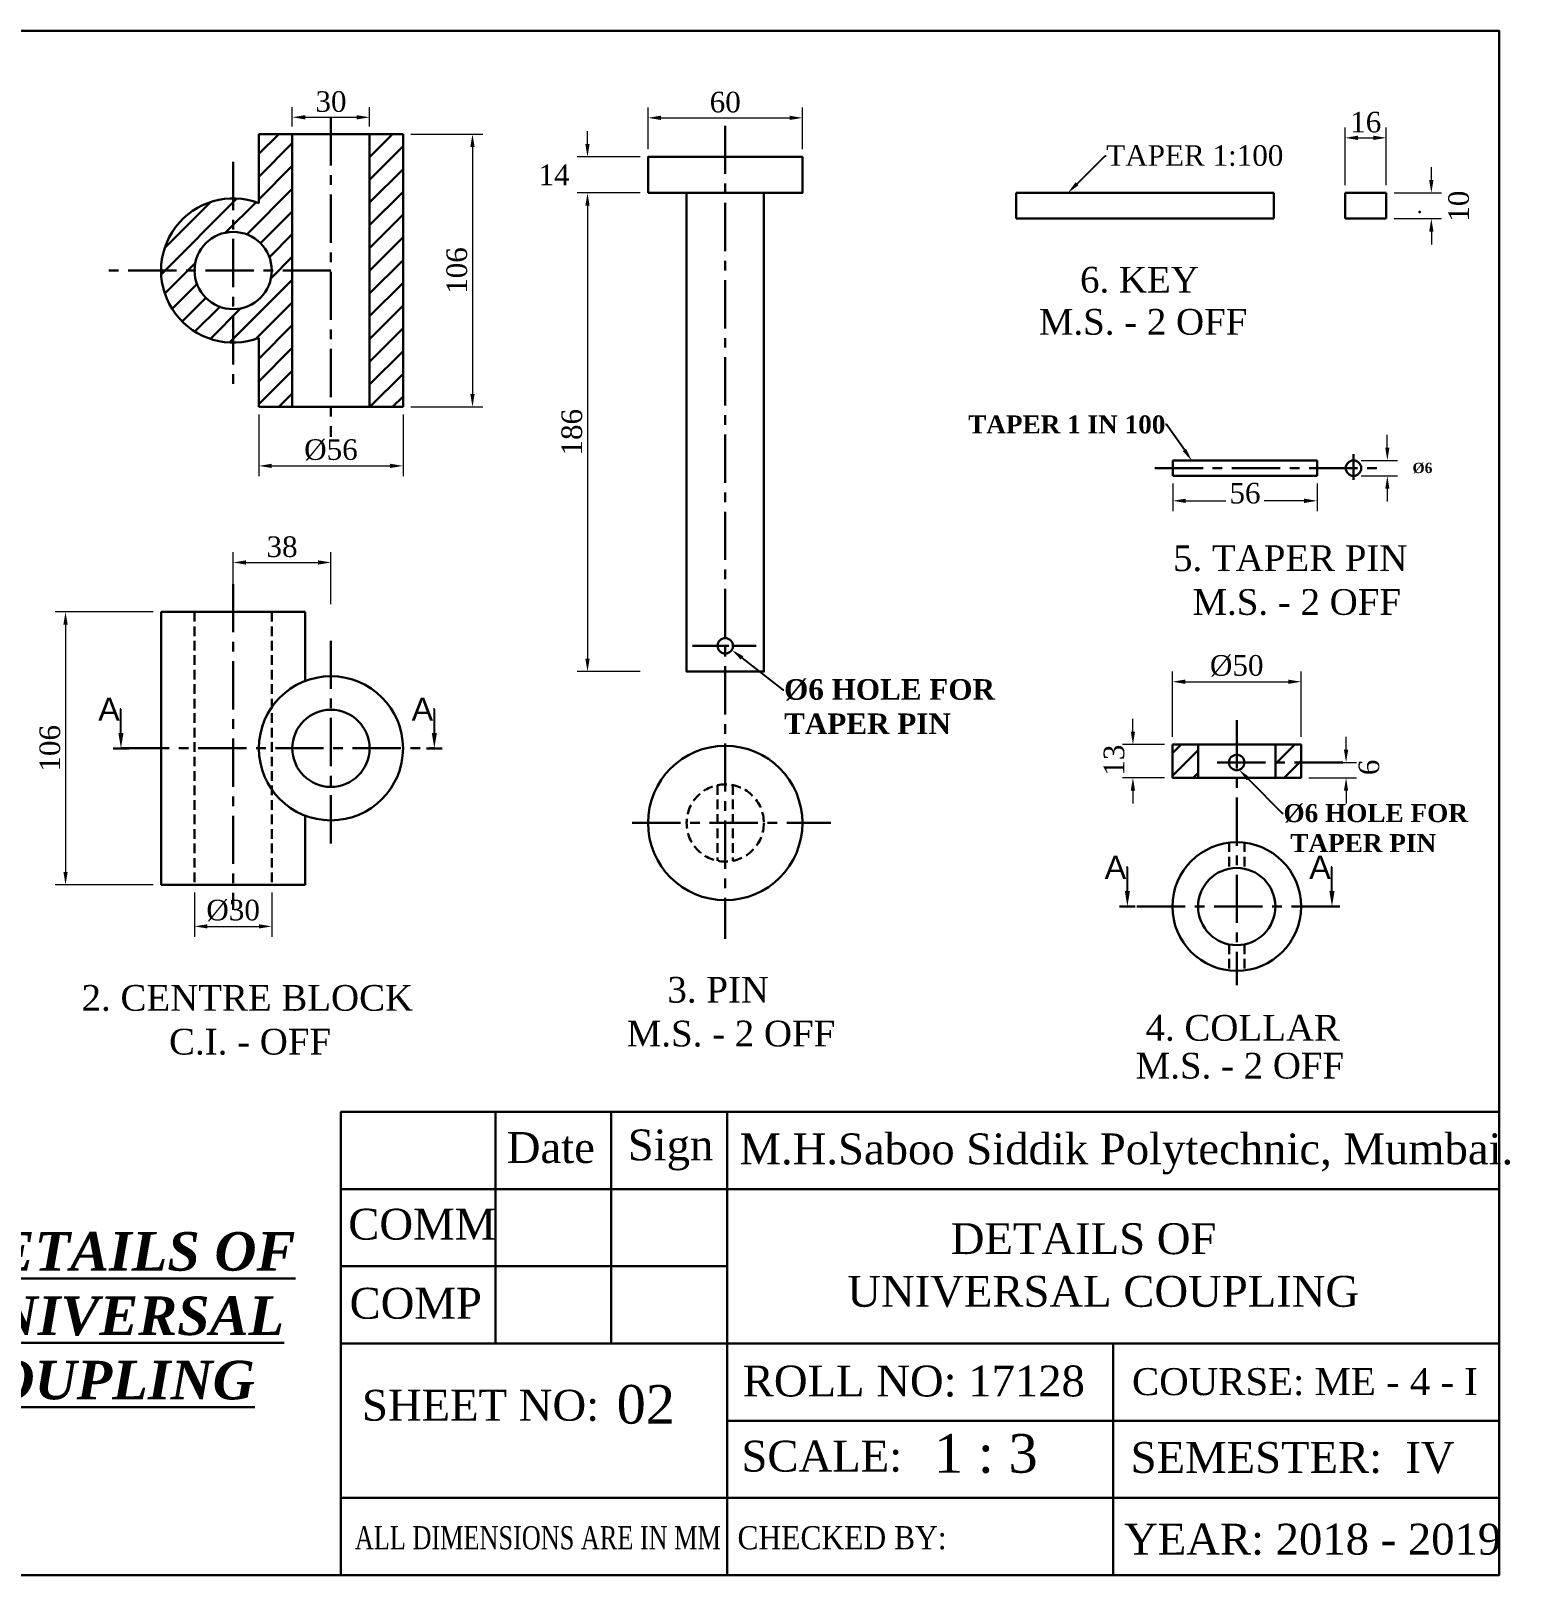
# Model space of a CAD drawing. Header units: inches. Extents: x 76 to 941, y -286 to 314.
# Drawn here: x 366 to 941, y -286 to 314 of the extents above; entities that cross this region are included whole.
import ezdxf
from ezdxf import colors
from ezdxf.entities.mleader import LeaderData, LeaderLine
from ezdxf.math import Vec2, Vec3

# ---------------------------------------------------------------- set-up
doc = ezdxf.new("R2010")
doc.units = ezdxf.units.IN
doc.header["$LTSCALE"] = 15
doc.header["$MEASUREMENT"] = 0
doc.linetypes.add('CENTER', pattern=[2, 1.25, -0.25, 0.25, -0.25])
doc.linetypes.add('HIDDEN', pattern=[0.375, 0.25, -0.125])
doc.layers.add('Layer1', color=7, linetype='HIDDEN')
doc.styles.add('KHAN STYLE', font='times.ttf')
doc.styles.add('Saad Sheet', font='times.ttf')
doc.styles.get("Standard").update_dxf_attribs({"font": 'arial.ttf'})
doc.dimstyles.get("Standard").update_dxf_attribs({"dimtxt": 8, "dimasz": 5, "dimexe": 4, "dimexo": 3, "dimgap": 2, "dimtad": 1, "dimtoh": 1, "dimdec": 0, "dimzin": 0, "dimdsep": 46, "dimtxsty": 'KHAN STYLE', "dimcen": 0.1, "dimadec": 0, "dimazin": 0, "dimtfac": 1, "dimtdec": 0, "dimtofl": 0, "dimtmove": 2, "dimatfit": 3, "dimfxl": 1, "dimtfillclr": 1, "dimtolj": 1, "dimtzin": 0, "dimlwd": 15, "dimlwe": 15, "dimarcsym": 1})

# ---------------------------------------------------------------- blocks, each defined once
blk = doc.blocks.new('*D11')
at = {"layer": 'Defpoints', "color": 0, "linetype": 'Continuous', "lineweight": 30, "transparency": 16777216}
for p in [(510.79, 274.21), (510.79, 168.21), (537.78, 168.21)]:
    blk.add_point(p, dxfattribs=at)
at = {"layer": 'Layer1', "color": 0, "linetype": 'Continuous', "lineweight": 15, "transparency": 16777216}
for p, q in [((513.79, 274.21), (541.78, 274.21)), ((537.78, 269.21), (537.78, 173.21)), ((513.79, 168.21), (541.78, 168.21))]:
    blk.add_line(p, q, dxfattribs=at)
at = {"layer": 'Layer1', "color": 0, "linetype": 'Continuous', "lineweight": 30, "transparency": 16777216}
for points in [[(536.95, 269.21), (538.61, 269.21), (537.78, 274.21)], [(536.95, 173.21), (538.61, 173.21), (537.78, 168.21)]]:
    blk.add_solid(points, dxfattribs=at)
at = {"layer": 'Layer1', "color": 0, "linetype": 'Continuous', "lineweight": 30, "transparency": 16777216, "insert": (531.71, 221.21), "char_height": 8, "attachment_point": 5, "rotation": 90, "style": 'KHAN STYLE'}
blk.add_mtext('\\A1;106', dxfattribs=at)
blk = doc.blocks.new('*D12')
at = {"layer": 'Defpoints', "color": 0, "linetype": 'Continuous', "lineweight": 30, "transparency": 16777216}
for p in [(454.79, 168.21), (510.79, 168.21), (510.79, 145.3)]:
    blk.add_point(p, dxfattribs=at)
at = {"layer": 'Layer1', "color": 0, "linetype": 'Continuous', "lineweight": 15, "transparency": 16777216}
for p, q in [((454.79, 165.21), (454.79, 141.3)), ((510.79, 165.21), (510.79, 141.3)), ((459.79, 145.3), (505.79, 145.3))]:
    blk.add_line(p, q, dxfattribs=at)
at = {"layer": 'Layer1', "color": 0, "linetype": 'Continuous', "lineweight": 30, "transparency": 16777216}
for points in [[(459.79, 146.13), (459.79, 144.47), (454.79, 145.3)], [(505.79, 146.13), (505.79, 144.47), (510.79, 145.3)]]:
    blk.add_solid(points, dxfattribs=at)
at = {"layer": 'Layer1', "color": 0, "linetype": 'Continuous', "lineweight": 30, "transparency": 16777216, "insert": (482.79, 151.47), "char_height": 8, "attachment_point": 5, "style": 'KHAN STYLE'}
blk.add_mtext('\\A1;%%C56', dxfattribs=at)
blk = doc.blocks.new('*D13')
at = {"layer": 'Defpoints', "color": 0, "linetype": 'Continuous', "lineweight": 30, "transparency": 16777216}
for p in [(416.79, 88.57), (379.68, -17.43), (416.79, -17.43)]:
    blk.add_point(p, dxfattribs=at)
at = {"layer": 'Layer1', "color": 0, "linetype": 'Continuous', "lineweight": 15, "transparency": 16777216}
for p, q in [((413.79, 88.57), (375.68, 88.57)), ((379.68, 83.57), (379.68, -12.43)), ((413.79, -17.43), (375.68, -17.43))]:
    blk.add_line(p, q, dxfattribs=at)
at = {"layer": 'Layer1', "color": 0, "linetype": 'Continuous', "lineweight": 30, "transparency": 16777216}
for points in [[(378.85, 83.57), (380.52, 83.57), (379.68, 88.57)], [(378.85, -12.43), (380.52, -12.43), (379.68, -17.43)]]:
    blk.add_solid(points, dxfattribs=at)
at = {"layer": 'Layer1', "color": 0, "linetype": 'Continuous', "lineweight": 30, "transparency": 16777216, "insert": (373.62, 35.57), "char_height": 8, "attachment_point": 5, "rotation": 90, "style": 'KHAN STYLE'}
blk.add_mtext('\\A1;106', dxfattribs=at)
blk = doc.blocks.new('*D14')
at = {"layer": 'Defpoints', "color": 0, "linetype": 'Continuous', "lineweight": 30, "transparency": 16777216}
for p in [(482.79, 107.78), (444.79, 88.57), (482.79, 88.57)]:
    blk.add_point(p, dxfattribs=at)
at = {"layer": 'Layer1', "color": 0, "linetype": 'Continuous', "lineweight": 15, "transparency": 16777216}
for p, q in [((444.79, 91.57), (444.79, 111.78)), ((482.79, 91.57), (482.79, 111.78)), ((449.79, 107.78), (477.79, 107.78))]:
    blk.add_line(p, q, dxfattribs=at)
at = {"layer": 'Layer1', "color": 0, "linetype": 'Continuous', "lineweight": 30, "transparency": 16777216}
for points in [[(449.79, 108.61), (449.79, 106.94), (444.79, 107.78)], [(477.79, 108.61), (477.79, 106.94), (482.79, 107.78)]]:
    blk.add_solid(points, dxfattribs=at)
at = {"layer": 'Layer1', "color": 0, "linetype": 'Continuous', "lineweight": 30, "transparency": 16777216, "insert": (463.79, 113.84), "char_height": 8, "attachment_point": 5, "style": 'KHAN STYLE'}
blk.add_mtext('\\A1;38', dxfattribs=at)
blk = doc.blocks.new('*D15')
at = {"layer": 'Defpoints', "color": 0, "linetype": 'Continuous', "lineweight": 30, "transparency": 16777216}
for p in [(429.79, -17.43), (459.79, -17.43), (459.79, -33.62)]:
    blk.add_point(p, dxfattribs=at)
at = {"layer": 'Layer1', "color": 0, "linetype": 'Continuous', "lineweight": 15, "transparency": 16777216}
for p, q in [((429.79, -20.43), (429.79, -37.62)), ((459.79, -20.43), (459.79, -37.62)), ((434.79, -33.62), (454.79, -33.62))]:
    blk.add_line(p, q, dxfattribs=at)
at = {"layer": 'Layer1', "color": 0, "linetype": 'Continuous', "lineweight": 30, "transparency": 16777216}
for points in [[(434.79, -32.79), (434.79, -34.45), (429.79, -33.62)], [(454.79, -32.79), (454.79, -34.45), (459.79, -33.62)]]:
    blk.add_solid(points, dxfattribs=at)
at = {"layer": 'Layer1', "color": 0, "linetype": 'Continuous', "lineweight": 30, "transparency": 16777216, "insert": (444.79, -27.45), "char_height": 8, "attachment_point": 5, "style": 'KHAN STYLE'}
blk.add_mtext('\\A1;%%C30', dxfattribs=at)
blk = doc.blocks.new('*D17')
at = {"layer": 'Defpoints', "color": 0, "linetype": 'Continuous', "lineweight": 30, "transparency": 16777216}
for p in [(605.97, 265.37), (582.46, 251.37), (605.97, 251.37)]:
    blk.add_point(p, dxfattribs=at)
at = {"layer": 'Layer1', "color": 0, "linetype": 'Continuous', "lineweight": 15, "transparency": 16777216}
for p, q in [((582.46, 270.37), (582.46, 275.37)), ((602.97, 265.37), (578.46, 265.37)), ((602.97, 251.37), (578.46, 251.37)), ((582.46, 246.37), (582.46, 241.37))]:
    blk.add_line(p, q, dxfattribs=at)
at = {"layer": 'Layer1', "color": 0, "linetype": 'Continuous', "lineweight": 30, "transparency": 16777216}
for points in [[(581.63, 270.37), (583.29, 270.37), (582.46, 265.37)], [(581.63, 246.37), (583.29, 246.37), (582.46, 251.37)]]:
    blk.add_solid(points, dxfattribs=at)
at = {"layer": 'Layer1', "color": 0, "linetype": 'Continuous', "lineweight": 30, "transparency": 16777216, "insert": (569.46, 258.37), "char_height": 8, "attachment_point": 5, "style": 'KHAN STYLE'}
blk.add_mtext('\\A1;14', dxfattribs=at)
blk = doc.blocks.new('*D18')
at = {"layer": 'Defpoints', "color": 0, "linetype": 'Continuous', "lineweight": 30, "transparency": 16777216}
for p in [(859.68, 61.43), (809.68, 37.07), (859.68, 37.07)]:
    blk.add_point(p, dxfattribs=at)
at = {"layer": 'Layer1', "color": 0, "linetype": 'Continuous', "lineweight": 15, "transparency": 16777216}
for p, q in [((809.68, 40.07), (809.68, 65.43)), ((814.68, 61.43), (854.68, 61.43)), ((859.68, 40.07), (859.68, 65.43))]:
    blk.add_line(p, q, dxfattribs=at)
at = {"layer": 'Layer1', "color": 0, "linetype": 'Continuous', "lineweight": 30, "transparency": 16777216}
for points in [[(814.68, 62.27), (814.68, 60.6), (809.68, 61.43)], [(854.68, 62.27), (854.68, 60.6), (859.68, 61.43)]]:
    blk.add_solid(points, dxfattribs=at)
at = {"layer": 'Layer1', "color": 0, "linetype": 'Continuous', "lineweight": 30, "transparency": 16777216, "insert": (834.68, 67.61), "char_height": 8, "attachment_point": 5, "style": 'KHAN STYLE'}
blk.add_mtext('\\A1;%%C50', dxfattribs=at)
blk = doc.blocks.new('*D19')
at = {"layer": 'Defpoints', "color": 0, "linetype": 'Continuous', "lineweight": 30, "transparency": 16777216}
for p in [(809.68, 37.07), (794.35, 24.07), (809.68, 24.07)]:
    blk.add_point(p, dxfattribs=at)
at = {"layer": 'Layer1', "color": 0, "linetype": 'Continuous', "lineweight": 15, "transparency": 16777216}
for p, q in [((794.35, 42.07), (794.35, 47.07)), ((806.68, 37.07), (790.35, 37.07)), ((806.68, 24.07), (790.35, 24.07)), ((794.35, 19.07), (794.35, 14.07))]:
    blk.add_line(p, q, dxfattribs=at)
at = {"layer": 'Layer1', "color": 0, "linetype": 'Continuous', "lineweight": 30, "transparency": 16777216}
for points in [[(793.51, 42.07), (795.18, 42.07), (794.35, 37.07)], [(793.51, 19.07), (795.18, 19.07), (794.35, 24.07)]]:
    blk.add_solid(points, dxfattribs=at)
at = {"layer": 'Layer1', "color": 0, "linetype": 'Continuous', "lineweight": 30, "transparency": 16777216, "insert": (787.03, 30.97), "char_height": 8, "attachment_point": 5, "rotation": 90, "style": 'KHAN STYLE'}
blk.add_mtext('\\A1;13', dxfattribs=at)
blk = doc.blocks.new('*D20')
at = {"layer": 'Defpoints', "color": 0, "linetype": 'Continuous', "lineweight": 30, "transparency": 16777216}
for p in [(859.68, 30.07), (859.68, 24.07), (877.16, 24.07)]:
    blk.add_point(p, dxfattribs=at)
at = {"layer": 'Layer1', "color": 0, "linetype": 'Continuous', "lineweight": 15, "transparency": 16777216}
for p, q in [((877.16, 35.07), (877.16, 40.07)), ((862.68, 30.07), (881.16, 30.07)), ((862.68, 24.07), (881.16, 24.07)), ((877.16, 19.07), (877.16, 14.07))]:
    blk.add_line(p, q, dxfattribs=at)
at = {"layer": 'Layer1', "color": 0, "linetype": 'Continuous', "lineweight": 30, "transparency": 16777216}
for points in [[(876.32, 35.07), (877.99, 35.07), (877.16, 30.07)], [(876.32, 19.07), (877.99, 19.07), (877.16, 24.07)]]:
    blk.add_solid(points, dxfattribs=at)
at = {"layer": 'Layer1', "color": 0, "linetype": 'Continuous', "lineweight": 30, "transparency": 16777216, "insert": (886.08, 28.15), "char_height": 8, "attachment_point": 5, "rotation": 90, "style": 'KHAN STYLE'}
blk.add_mtext('\\A1;6', dxfattribs=at)
blk = doc.blocks.new('*D21')
at = {"layer": 'Defpoints', "color": 0, "linetype": 'Continuous', "lineweight": 30, "transparency": 16777216}
for p in [(892.8, 272.76), (876.8, 251.37), (892.8, 251.37)]:
    blk.add_point(p, dxfattribs=at)
at = {"layer": 'Layer1', "color": 0, "linetype": 'Continuous', "lineweight": 15, "transparency": 16777216}
for p, q in [((876.8, 254.37), (876.8, 276.76)), ((892.8, 254.37), (892.8, 276.76)), ((881.8, 272.76), (887.8, 272.76))]:
    blk.add_line(p, q, dxfattribs=at)
at = {"layer": 'Layer1', "color": 0, "linetype": 'Continuous', "lineweight": 30, "transparency": 16777216}
for points in [[(881.8, 273.6), (881.8, 271.93), (876.8, 272.76)], [(887.8, 273.6), (887.8, 271.93), (892.8, 272.76)]]:
    blk.add_solid(points, dxfattribs=at)
at = {"layer": 'Layer1', "color": 0, "linetype": 'Continuous', "lineweight": 30, "transparency": 16777216, "insert": (884.8, 278.83), "char_height": 8, "attachment_point": 5, "style": 'KHAN STYLE'}
blk.add_mtext('\\A1;16', dxfattribs=at)
blk = doc.blocks.new('*D22')
at = {"layer": 'Defpoints', "color": 0, "linetype": 'Continuous', "lineweight": 30, "transparency": 16777216}
for p in [(892.8, 251.37), (892.8, 241.37), (910.29, 241.37)]:
    blk.add_point(p, dxfattribs=at)
at = {"layer": 'Layer1', "color": 0, "linetype": 'Continuous', "lineweight": 15, "transparency": 16777216}
for p, q in [((910.29, 256.37), (910.29, 261.37)), ((895.8, 251.37), (914.29, 251.37)), ((895.8, 241.37), (914.29, 241.37)), ((910.29, 236.37), (910.29, 231.37))]:
    blk.add_line(p, q, dxfattribs=at)
at = {"layer": 'Layer1', "color": 0, "linetype": 'Continuous', "lineweight": 30, "transparency": 16777216}
for points in [[(909.45, 256.37), (911.12, 256.37), (910.29, 251.37)], [(909.45, 236.37), (911.12, 236.37), (910.29, 241.37)]]:
    blk.add_solid(points, dxfattribs=at)
at = {"layer": 'Layer1', "color": 0, "linetype": 'Continuous', "lineweight": 30, "transparency": 16777216, "insert": (920.93, 246.2), "char_height": 8, "attachment_point": 5, "rotation": 90, "style": 'KHAN STYLE'}
blk.add_mtext('\\A1;10', dxfattribs=at)
blk = doc.blocks.new('*D23')
at = {"layer": 'Defpoints', "color": 0, "linetype": 'Continuous', "lineweight": 30, "transparency": 16777216}
for p in [(809.88, 141.43), (865.88, 141.43), (865.88, 131.73)]:
    blk.add_point(p, dxfattribs=at)
at = {"layer": 'Layer1', "color": 0, "linetype": 'Continuous', "lineweight": 15, "transparency": 16777216}
for p, q in [((809.88, 138.43), (809.88, 127.73)), ((865.88, 138.43), (865.88, 127.73)), ((814.88, 131.73), (830.49, 131.73)), ((860.88, 131.73), (845.28, 131.73))]:
    blk.add_line(p, q, dxfattribs=at)
at = {"layer": 'Layer1', "color": 0, "linetype": 'Continuous', "lineweight": 30, "transparency": 16777216}
for points in [[(814.88, 132.57), (814.88, 130.9), (809.88, 131.73)], [(860.88, 132.57), (860.88, 130.9), (865.88, 131.73)]]:
    blk.add_solid(points, dxfattribs=at)
at = {"layer": 'Layer1', "color": 0, "linetype": 'Continuous', "lineweight": 30, "transparency": 16777216, "insert": (837.88, 134.65), "char_height": 8, "attachment_point": 5, "style": 'KHAN STYLE'}
blk.add_mtext('\\A1;56', dxfattribs=at)
blk = doc.blocks.new('*D24')
at = {"layer": 'Defpoints', "color": 0, "linetype": 'Continuous', "lineweight": 30, "transparency": 16777216}
for p in [(880.05, 147.43), (880.05, 141.43), (893.19, 141.43)]:
    blk.add_point(p, dxfattribs=at)
at = {"layer": 'Layer1', "color": 0, "linetype": 'Continuous', "lineweight": 15, "transparency": 16777216}
for p, q in [((893.19, 152.43), (893.19, 157.43)), ((883.05, 147.43), (897.19, 147.43)), ((883.05, 141.43), (897.19, 141.43)), ((893.19, 136.43), (893.19, 131.43))]:
    blk.add_line(p, q, dxfattribs=at)
at = {"layer": 'Layer1', "color": 0, "linetype": 'Continuous', "lineweight": 30, "transparency": 16777216}
for points in [[(892.36, 152.43), (894.02, 152.43), (893.19, 147.43)], [(892.36, 136.43), (894.02, 136.43), (893.19, 141.43)]]:
    blk.add_solid(points, dxfattribs=at)
at = {"layer": 'Layer1', "color": 0, "linetype": 'Continuous', "lineweight": 30, "transparency": 16777216, "insert": (906.84, 144.43), "char_height": 8, "attachment_point": 5, "style": 'KHAN STYLE'}
blk.add_mtext('\\A1;{\\fTimes New Roman TUR|b1|i0|c162|p18;\\H0.5x;%%C\\fTimes New Roman TUR|b1|i0|c0|p18;6}', dxfattribs=at)
blk = doc.blocks.new('*D26')
at = {"layer": 'Defpoints', "color": 0, "linetype": 'Continuous', "lineweight": 30, "transparency": 16777216}
for p in [(605.97, 251.37), (582.46, 65.37), (605.97, 65.37)]:
    blk.add_point(p, dxfattribs=at)
at = {"layer": 'Layer1', "color": 0, "linetype": 'Continuous', "lineweight": 15, "transparency": 16777216}
for p, q in [((602.97, 251.37), (578.46, 251.37)), ((582.46, 246.37), (582.46, 70.37)), ((602.97, 65.37), (578.46, 65.37))]:
    blk.add_line(p, q, dxfattribs=at)
at = {"layer": 'Layer1', "color": 0, "linetype": 'Continuous', "lineweight": 30, "transparency": 16777216}
for points in [[(581.63, 246.37), (583.29, 246.37), (582.46, 251.37)], [(581.63, 70.37), (583.29, 70.37), (582.46, 65.37)]]:
    blk.add_solid(points, dxfattribs=at)
at = {"layer": 'Layer1', "color": 0, "linetype": 'Continuous', "lineweight": 30, "transparency": 16777216, "insert": (576.39, 158.37), "char_height": 8, "attachment_point": 5, "rotation": 90, "style": 'KHAN STYLE'}
blk.add_mtext('\\A1;186', dxfattribs=at)
blk = doc.blocks.new('*D28')
at = {"layer": 'Defpoints', "color": 0, "linetype": 'Continuous', "lineweight": 30, "transparency": 16777216}
for p in [(665.97, 280.53), (605.97, 265.37), (665.97, 265.37)]:
    blk.add_point(p, dxfattribs=at)
at = {"layer": 'Layer1', "color": 0, "linetype": 'Continuous', "lineweight": 15, "transparency": 16777216}
for p, q in [((605.97, 268.37), (605.97, 284.53)), ((665.97, 268.37), (665.97, 284.53)), ((610.97, 280.53), (660.97, 280.53))]:
    blk.add_line(p, q, dxfattribs=at)
at = {"layer": 'Layer1', "color": 0, "linetype": 'Continuous', "lineweight": 30, "transparency": 16777216}
for points in [[(610.97, 281.37), (610.97, 279.7), (605.97, 280.53)], [(660.97, 281.37), (660.97, 279.7), (665.97, 280.53)]]:
    blk.add_solid(points, dxfattribs=at)
at = {"layer": 'Layer1', "color": 0, "linetype": 'Continuous', "lineweight": 30, "transparency": 16777216, "insert": (635.97, 286.6), "char_height": 8, "attachment_point": 5, "style": 'KHAN STYLE'}
blk.add_mtext('\\A1;60', dxfattribs=at)
blk = doc.blocks.new('*D32')
at = {"layer": 'Defpoints', "color": 0, "linetype": 'Continuous', "lineweight": 30, "transparency": 16777216}
for p in [(497.79, 280.74), (467.79, 274.21), (497.79, 274.21)]:
    blk.add_point(p, dxfattribs=at)
at = {"layer": 'Layer1', "color": 0, "linetype": 'Continuous', "lineweight": 15, "transparency": 16777216}
for p, q in [((467.79, 277.21), (467.79, 284.74)), ((497.79, 277.21), (497.79, 284.74)), ((472.79, 280.74), (492.79, 280.74))]:
    blk.add_line(p, q, dxfattribs=at)
at = {"layer": 'Layer1', "color": 0, "linetype": 'Continuous', "lineweight": 30, "transparency": 16777216}
for points in [[(472.79, 281.58), (472.79, 279.91), (467.79, 280.74)], [(492.79, 281.58), (492.79, 279.91), (497.79, 280.74)]]:
    blk.add_solid(points, dxfattribs=at)
at = {"layer": 'Layer1', "color": 0, "linetype": 'Continuous', "lineweight": 30, "transparency": 16777216, "insert": (482.79, 286.81), "char_height": 8, "attachment_point": 5, "style": 'KHAN STYLE'}
blk.add_mtext('\\A1;30', dxfattribs=at)

msp = doc.modelspace()

# ---------------------------------------------------------------- hatches: boundary and pattern name
at = {"layer": 'Layer1', "linetype": 'Continuous', "lineweight": 30}
h = msp.add_hatch(dxfattribs=at)
h.set_pattern_fill('ANSI31', color=256, scale=50)
h.set_pattern_definition([(45, (-589.452, 26.598), (-4.419417, 4.419417), [])])
h.paths.add_polyline_path([(467.79, 274.21), (454.79, 274.21), (454.79, 247.36, 0.091556), (444.79, 249.21), (444.79, 236.21, -0.414214), (459.79, 221.21), (467.79, 221.21)])
h.paths.add_polyline_path([(444.79, 236.21), (444.79, 249.21, 0.414214), (416.79, 221.21), (429.79, 221.21, -0.414214)])
h.paths.add_polyline_path([(444.79, 206.21, -0.414214), (429.79, 221.21), (416.79, 221.21, 0.414214), (444.79, 193.21)])
h.paths.add_polyline_path([(467.79, 221.21), (459.79, 221.21, -0.414214), (444.79, 206.21), (444.79, 193.21, 0.091556), (454.79, 195.05), (454.79, 168.21), (467.79, 168.21)])
h.paths.add_polyline_path([(510.79, 274.21), (497.79, 274.21), (497.79, 168.21), (510.79, 168.21)])
h = msp.add_hatch(dxfattribs=at)
h.set_pattern_fill('ANSI31', color=256, scale=50)
h.set_pattern_definition([(45, (-585.201, 0), (-4.419417, 4.419417), [])])
h.paths.add_polyline_path([(819.68, 37.07), (809.68, 37.07), (809.68, 24.07), (819.68, 24.07)])
h.paths.add_polyline_path([(859.68, 37.07), (849.68, 37.07), (849.68, 30.07), (859.68, 30.07)])
h.paths.add_polyline_path([(859.68, 30.07), (849.68, 30.07), (849.68, 24.07), (859.68, 24.07)])

# ---------------------------------------------------------------- linework, layer by layer
at = {"lineweight": 30}
for p, q in [((510.79, 274.21), (454.79, 274.21)), ((454.79, 274.21), (454.79, 247.36)), ((467.79, 168.21), (467.79, 274.21)), ((497.79, 168.21), (497.79, 274.21)), ((510.79, 168.21), (510.79, 274.21)), ((749.04, 251.37), (849.04, 251.37)), ((749.04, 241.37), (749.04, 251.37)), ((849.04, 251.37), (849.04, 241.37)), ((876.8, 251.37), (876.8, 241.37)), ((892.8, 251.37), (876.8, 251.37)), ((892.8, 241.37), (892.8, 251.37)), ((849.04, 241.37), (749.04, 241.37)), ((876.8, 241.37), (892.8, 241.37)), ((454.79, 195.05), (454.79, 168.21)), ((454.79, 168.21), (510.79, 168.21)), ((809.88, 147.43), (865.88, 147.43)), ((809.88, 141.43), (809.88, 147.43)), ((865.88, 147.43), (865.88, 141.43)), ((865.88, 141.43), (809.88, 141.43)), ((472.79, 88.57), (416.79, 88.57)), ((416.79, 88.57), (416.79, -17.43)), ((472.79, 61.72), (472.79, 88.57)), ((809.68, 37.07), (859.68, 37.07)), ((809.68, 24.07), (809.68, 37.07)), ((819.68, 24.07), (819.68, 37.07)), ((849.68, 24.07), (849.68, 37.07)), ((859.68, 37.07), (859.68, 24.07)), ((398.21, 35.5), (404.21, 35.5)), ((519.96, 35.5), (525.96, 35.5)), ((859.68, 24.07), (809.68, 24.07)), ((472.79, -17.43), (472.79, 9.42)), ((831.68, -1.11), (831.68, -1.11)), ((831.68, -1.11), (831.68, -1.11)), ((416.79, -17.43), (472.79, -17.43)), ((789.2, -25.93), (795.2, -25.93)), ((868.68, -25.93), (874.68, -25.93))]:
    msp.add_line(p, q, dxfattribs=at)
at = {"linetype": 'CENTER', "lineweight": 30}
msp.add_line((874.68, -25.93), (795.2, -25.93), dxfattribs=at)
at = {"lineweight": 30}
for points in [[(936.67, -105.68), (936.67, -285.68), (936.67, 314.32), (75.67, 314.32), (75.67, -285.68), (936.67, -285.68), (486.67, -285.68), (486.67, -105.68), (936.67, -105.68), (786.67, -105.68)], [(650.97, 251.37), (650.97, 65.37), (620.97, 65.37), (620.97, 251.37)], [(936.67, -165.68), (936.67, -135.68), (486.67, -135.68), (486.67, -105.68), (546.67, -105.68), (546.67, -195.68), (591.67, -195.68), (591.67, -105.68)], [(786.67, -195.68), (786.67, -285.68), (636.67, -285.68), (636.67, -105.68)], [(636.67, -165.68), (486.67, -165.68), (486.67, -195.68), (936.67, -195.68), (936.67, -225.68), (636.67, -225.68)], [(486.67, -225.68), (486.67, -255.68), (936.67, -255.68)]]:
    msp.add_lwpolyline(points, dxfattribs=at)
for points in [[(605.97, 251.37), (665.97, 251.37), (665.97, 265.37), (605.97, 265.37)], [(605.97, 265.37), (635.97, 265.37)]]:
    msp.add_lwpolyline(points, close=True, dxfattribs=at)
for centre, radius in [((444.79, 221.21), 15), ((880.05, 144.43), 3), ((635.97, 75.37), 3), ((482.79, 35.57), 28), ((482.79, 35.57), 15), ((635.97, 6.55), 30), ((834.68, 30.07), 3), ((834.68, -25.93), 25), ((834.68, -25.93), 15)]:
    msp.add_circle(centre, radius, dxfattribs=at)
at = {"linetype": 'HIDDEN', "lineweight": 30}
msp.add_circle((635.97, 6.55), 15, dxfattribs=at)
at = {"lineweight": 30}
msp.add_arc((444.79, 221.21), 28, 69.07517, 290.92483, dxfattribs=at)
msp.add_point((905.77, 244.01), dxfattribs=at)
at = {"layer": 'Layer1', "linetype": 'CENTER', "lineweight": 30}
for p, q in [((482.79, 280.74), (482.79, 156.59)), ((635.97, 277.49), (635.97, -38.43)), ((444.79, 263.46), (444.79, 176.5)), ((482.79, 221.21), (395.72, 221.21)), ((802.83, 144.43), (890.47, 144.43)), ((880.05, 139.9), (880.05, 149.83)), ((444.79, 99.38), (444.79, -27.2)), ((482.79, 77.37), (482.79, -4.64)), ((637.37, 75.37), (623.3, 75.37)), ((638.97, 75.37), (648, 75.37)), ((834.68, 46.47), (834.68, -56.48)), ((401.21, 35.57), (522.96, 35.57)), ((827.09, 30.07), (877.58, 30.07)), ((599.86, 6.55), (677.01, 6.55))]:
    msp.add_line(p, q, dxfattribs=at)
at = {"layer": 'Layer1', "linetype": 'HIDDEN', "lineweight": 30}
for p, q in [((429.79, 88.57), (429.79, -17.43)), ((459.79, 88.57), (459.79, -17.43)), ((632.97, 21.25), (632.97, -8.15)), ((638.97, 21.25), (638.97, -8.15)), ((831.68, -0.93), (831.68, -11.23)), ((837.68, -0.93), (837.68, -11.23)), ((831.68, -40.62), (831.68, -50.75)), ((837.68, -40.62), (837.68, -50.75))]:
    msp.add_line(p, q, dxfattribs=at)

# ---------------------------------------------------------------- texts
at = {"lineweight": 30}
for s, height, style, p in [('6. KEY', 10, 'KHAN STYLE', (773.82, 212.64)), ('M.S. - 2 OFF', 10, 'KHAN STYLE', (757.82, 196.27)), ('5. TAPER PIN', 10, 'KHAN STYLE', (809.95, 104.44)), ('  M.S. - 2 OFF', 10, 'KHAN STYLE', (809.95, 87.42)), ('3. PIN', 10, 'KHAN STYLE', (613.51, -63.24)), ('2. CENTRE BLOCK', 10, 'KHAN STYLE', (385.92, -66.4)), ('M.S. - 2 OFF', 10, 'KHAN STYLE', (597.71, -80.26)), ('4. COLLAR', 10, 'KHAN STYLE', (799.26, -78.03)), ('         C.I. - OFF', 10, 'KHAN STYLE', (385.92, -83.42)), ('M.S. - 2 OFF', 10, 'KHAN STYLE', (795.42, -92.74)), ('Date', 12, 'Saad Sheet', (551.11, -125.55)), ('Sign', 12, 'Saad Sheet', (598.1, -124.53)), ('M.H.Saboo Siddik Polytechnic, Mumbai.', 12, 'Saad Sheet', (641.52, -126.06)), ('COMM', 12, 'Saad Sheet', (489.53, -155.32)), ('COMP', 12, 'Saad Sheet', (490.04, -186.05)), ('ROLL NO: 17128', 12, 'Saad Sheet', (642.78, -216.26)), ('COURSE: ME - 4 - I', 10.5, 'Saad Sheet', (793.99, -215.75)), ('SHEET NO:', 12, 'Saad Sheet', (494.85, -225.68)), ('SCALE:', 12, 'Saad Sheet', (642.27, -245.45)), ('SEMESTER:  IV', 12, 'Saad Sheet', (793.47, -245.96)), ('YEAR: 2018 - 2019', 12, 'Saad Sheet', (790.91, -277.71))]:
    msp.add_text(s, height=height, dxfattribs=dict(at, style=style)).set_placement(p)
at = {"lineweight": 30, "style": 'Saad Sheet'}
for s, width, p in [('ALL DIMENSIONS ARE IN MM ', 0.75, (492.09, -275.66)), ('CHECKED BY:', 0.9, (640.73, -275.66))]:
    msp.add_text(s, height=9, dxfattribs=dict(at, width=width)).set_placement(p)
at = {"layer": 'Layer1', "linetype": 'Continuous', "lineweight": 30, "style": 'KHAN STYLE'}
for s, height, p in [('           DETAILS OF ', 12, (673.74, -160.95)), ('UNIVERSAL COUPLING', 12, (683.38, -181.41)), ('02', 15, (593.78, -226.83)), ('1 : 3', 15, (717.07, -245.88))]:
    msp.add_text(s, height=height, dxfattribs=at).set_placement(p)
at = {"layer": 'Layer1', "linetype": 'Continuous', "lineweight": 30, "insert": (336.16, -152.38), "char_height": 15, "attachment_point": 1, "style": 'KHAN STYLE'}
msp.add_mtext_dynamic_manual_height_columns('{\\fTimes New Roman|b1|i1|c0|p18;\\LDETAILS OF\\PUNIVERSAL\\PCOUPLING}', width=137.2002, gutter_width=75, heights=[110.46], dxfattribs=at)

# ---------------------------------------------------------------- dimensions: what is measured, and where the dimension line sits
at = {"layer": 'Layer1', "linetype": 'Continuous', "lineweight": 30}
for base, p1, p2, picture, middle in [((497.79, 280.74), (467.79, 274.21), (497.79, 274.21), '*D32', (482.79, 286.81)), ((665.97, 280.53), (605.97, 265.37), (665.97, 265.37), '*D28', (635.97, 286.6)), ((892.8, 272.76), (876.8, 251.37), (892.8, 251.37), '*D21', (884.8, 278.83)), ((482.79, 107.78), (444.79, 88.57), (482.79, 88.57), '*D14', (463.79, 113.84))]:
    dim = msp.add_linear_dim(base=base, p1=p1, p2=p2, dimstyle='Standard', dxfattribs=at)
    dim.commit()
    dim.dimension.update_dxf_attribs({"geometry": picture, "text_midpoint": middle})
for base, p1, p2, picture, middle in [((537.78, 168.21), (510.79, 274.21), (510.79, 168.21), '*D11', (531.71, 221.21)), ((582.46, 251.37), (605.97, 265.37), (605.97, 251.37), '*D17', (569.46, 258.37)), ((582.46, 65.37), (605.97, 251.37), (605.97, 65.37), '*D26', (576.39, 158.37)), ((379.68, -17.43), (416.79, 88.57), (416.79, -17.43), '*D13', (373.62, 35.57))]:
    dim = msp.add_linear_dim(base=base, p1=p1, p2=p2, angle=90, dimstyle='Standard', dxfattribs=at)
    dim.commit()
    dim.dimension.update_dxf_attribs({"geometry": picture, "text_midpoint": middle})
for base, p1, p2, picture, middle in [((910.29, 241.37), (892.8, 251.37), (892.8, 241.37), '*D22', (920.93, 246.2)), ((794.35, 24.07), (809.68, 37.07), (809.68, 24.07), '*D19', (787.03, 30.97)), ((877.16, 24.07), (859.68, 30.07), (859.68, 24.07), '*D20', (886.08, 28.15))]:
    dim = msp.add_linear_dim(base=base, p1=p1, p2=p2, angle=90, dimstyle='Standard', dxfattribs=at)
    dim.commit()
    dim.dimension.update_dxf_attribs({"geometry": picture, "text_midpoint": middle, "dimtype": 160})
for base, p1, p2, picture, middle in [((510.79, 145.3), (454.79, 168.21), (510.79, 168.21), '*D12', (482.79, 151.47)), ((859.68, 61.43), (809.68, 37.07), (859.68, 37.07), '*D18', (834.68, 67.61)), ((459.79, -33.62), (429.79, -17.43), (459.79, -17.43), '*D15', (444.79, -27.45))]:
    dim = msp.add_linear_dim(base=base, p1=p1, p2=p2, text='%%C<>', dimstyle='Standard', dxfattribs=at)
    dim.commit()
    dim.dimension.update_dxf_attribs({"geometry": picture, "text_midpoint": middle})
dim = msp.add_linear_dim(base=(893.19, 141.43), p1=(880.05, 147.43), p2=(880.05, 141.43), angle=90, text='{\\fTimes New Roman TUR|b1|i0|c162|p18;\\H0.5x;%%C\\fTimes New Roman TUR|b1|i0|c0|p18;<>}', dimstyle='Standard', dxfattribs=at)
dim.commit()
dim.dimension.update_dxf_attribs({"geometry": '*D24', "text_midpoint": (906.84, 144.43)})
dim = msp.add_linear_dim(base=(865.88, 131.73), p1=(809.88, 141.43), p2=(865.88, 141.43), dimstyle='Standard', dxfattribs=at)
dim.commit()
dim.dimension.update_dxf_attribs({"geometry": '*D23', "text_midpoint": (837.88, 134.65), "dimtype": 160})

# ---------------------------------------------------------------- leaders
at = {"lineweight": 30}
ml = msp.add_multileader_mtext('Standard', dxfattribs=at)
ml.set_content('A', color=256)
ml.set_leader_properties()
ml.build(insert=Vec2(0, 0))
ml.multileader.update_dxf_attribs({"dogleg_length": 0.36, "arrow_head_size": 6})
ctx = ml.context
ctx.base_point, ctx.char_height, ctx.arrow_head_size, ctx.landing_gap_size, ctx.plane_origin = Vec3(392.27, 50.77), 9, 6, 0.09, Vec3(401.21, 35.5)
ctx.text_align_type = 2
notes = []
notes.append((ctx, [(0, (1, 1, 0), (401.21, 50.77), (-1, 0), 0.36, [(0, [(401.21, 35.5)], 0, [])])]))
ctx.mtext.insert, ctx.mtext.alignment, ctx.mtext.flow_direction = Vec3(400.76, 55.27), 3, 5
ml = msp.add_multileader_mtext('Standard', dxfattribs=at)
ml.set_content('A', color=256)
ml.set_leader_properties()
ml.build(insert=Vec2(0, 0))
ml.multileader.update_dxf_attribs({"dogleg_length": 0.36, "arrow_head_size": 6})
ctx = ml.context
ctx.base_point, ctx.char_height, ctx.arrow_head_size, ctx.landing_gap_size, ctx.plane_origin = Vec3(514.02, 50.77), 9, 6, 0.09, Vec3(522.96, 35.5)
ctx.text_align_type = 2
notes.append((ctx, [(0, (1, 1, 0), (522.96, 50.77), (-1, 0), 0.36, [(0, [(522.96, 35.5)], 0, [])])]))
ctx.mtext.insert, ctx.mtext.alignment, ctx.mtext.flow_direction = Vec3(522.51, 55.27), 3, 5
ml = msp.add_multileader_mtext('Standard', dxfattribs=at)
ml.set_content('A', color=256)
ml.set_leader_properties()
ml.build(insert=Vec2(0, 0))
ml.multileader.update_dxf_attribs({"dogleg_length": 0.36, "arrow_head_size": 6})
ctx = ml.context
ctx.base_point, ctx.char_height, ctx.arrow_head_size, ctx.landing_gap_size, ctx.plane_origin = Vec3(783.26, -10.66), 9, 6, 0.09, Vec3(792.2, -25.93)
ctx.text_align_type = 2
notes.append((ctx, [(0, (1, 1, 0), (792.2, -10.66), (-1, 0), 0.36, [(0, [(792.2, -25.93)], 0, [])])]))
ctx.mtext.insert, ctx.mtext.alignment, ctx.mtext.flow_direction = Vec3(791.75, -6.16), 3, 5
ml = msp.add_multileader_mtext('Standard', dxfattribs=at)
ml.set_content('A', color=256)
ml.set_leader_properties()
ml.build(insert=Vec2(0, 0))
ml.multileader.update_dxf_attribs({"dogleg_length": 0.36, "arrow_head_size": 6})
ctx = ml.context
ctx.base_point, ctx.char_height, ctx.arrow_head_size, ctx.landing_gap_size, ctx.plane_origin = Vec3(862.73, -10.66), 9, 6, 0.09, Vec3(871.68, -25.93)
ctx.text_align_type = 2
notes.append((ctx, [(0, (1, 1, 0), (871.68, -10.66), (-1, 0), 0.36, [(0, [(871.68, -25.93)], 0, [])])]))
ctx.mtext.insert, ctx.mtext.alignment, ctx.mtext.flow_direction = Vec3(871.23, -6.16), 3, 5
at = {"layer": 'Layer1', "linetype": 'Continuous', "lineweight": 30}
ml = msp.add_multileader_mtext('Standard', dxfattribs=at)
ml.set_content('TAPER 1:100', color=256, style='KHAN STYLE')
ml.set_leader_properties()
ml.build(insert=Vec2(0, 0))
ml.multileader.update_dxf_attribs({"dogleg_length": 0.36, "arrow_head_size": 5})
ctx = ml.context
ctx.base_point, ctx.char_height, ctx.arrow_head_size, ctx.landing_gap_size, ctx.plane_origin = Vec3(783.9, 265.82), 8, 5, 0.09, Vec3(769.11, 251.38)
notes.append((ctx, [(0, (1, 1, 0), (783.54, 265.82), (1, 0), 0.36, [(0, [(769.11, 251.38)], 0, [])])]))
ctx.mtext.insert, ctx.mtext.flow_direction = Vec3(783.99, 269.9), 5
ml = msp.add_multileader_mtext('Standard', dxfattribs=at)
ml.set_content('{\\fTimes New Roman TUR|b1|i0|c162|p18;TAPER 1 IN 100}', color=256, style='KHAN STYLE')
ml.set_leader_properties()
ml.build(insert=Vec2(0, 0))
ml.multileader.update_dxf_attribs({"dogleg_length": 0.36, "arrow_head_size": 5})
ctx = ml.context
ctx.base_point, ctx.char_height, ctx.arrow_head_size, ctx.landing_gap_size, ctx.plane_origin = Vec3(732.54, 161.34), 7, 5, 0.09, Vec3(817.21, 147.38)
ctx.text_align_type = 2
notes.append((ctx, [(0, (1, 1, 0), (807.43, 161.34), (-1, 0), 0.36, [(0, [(817.21, 147.38)], 0, [])])]))
ctx.mtext.insert, ctx.mtext.alignment, ctx.mtext.flow_direction = Vec3(806.98, 164.92), 3, 5
ml = msp.add_multileader_mtext('Standard', dxfattribs=at)
ml.set_content('{\\fTimes New Roman TUR|b1|i0|c162|p18;%%C6 HOLE FOR\\PTAPER PIN}', color=256, style='KHAN STYLE')
ml.set_leader_properties()
ml.build(insert=Vec2(0, 0))
ml.multileader.update_dxf_attribs({"dogleg_length": 0.36, "arrow_head_size": 5})
ctx = ml.context
ctx.base_point, ctx.char_height, ctx.arrow_head_size, ctx.landing_gap_size, ctx.plane_origin = Vec3(658.76, 58.35), 8, 5, 0.09, Vec3(638.52, 73.79)
notes.append((ctx, [(0, (1, 1, 0), (658.4, 58.35), (1, 0), 0.36, [(0, [(638.52, 73.79)], 0, [])])]))
ctx.mtext.insert, ctx.mtext.flow_direction = Vec3(658.85, 62.44), 5
ml = msp.add_multileader_mtext('Standard', dxfattribs=at)
ml.set_content('{\\fTimes New Roman TUR|b1|i0|c162|p18;%%C6 HOLE FOR\\P TAPER PIN}', color=256, style='KHAN STYLE')
ml.set_leader_properties()
ml.build(insert=Vec2(0, 0))
ml.multileader.update_dxf_attribs({"dogleg_length": 0.36, "arrow_head_size": 5})
ctx = ml.context
ctx.base_point, ctx.char_height, ctx.arrow_head_size, ctx.landing_gap_size, ctx.plane_origin = Vec3(852.75, 10.34), 7, 5, 0.09, Vec3(835.63, 27.23)
notes.append((ctx, [(0, (1, 1, 0), (852.39, 10.34), (1, 0), 0.36, [(0, [(835.63, 27.23)], 0, [])])]))
ctx.mtext.insert, ctx.mtext.flow_direction = Vec3(852.84, 13.91), 5
for ctx, leaders in notes:
    for number, flags, end, landing, length, lines in leaders:
        leader = LeaderData()
        leader.index, (leader.has_last_leader_line, leader.has_dogleg_vector, leader.attachment_direction) = number, flags
        leader.last_leader_point, leader.dogleg_vector, leader.dogleg_length = Vec3(end), Vec3(landing), length
        for number, points, colour, breaks in lines:
            line = LeaderLine()
            line.index, line.vertices, line.color, line.breaks = number, Vec3.list(points), colors.encode_raw_color(colour), breaks
            leader.lines.append(line)
        ctx.leaders.append(leader)

doc.saveas('drawing.dxf')
